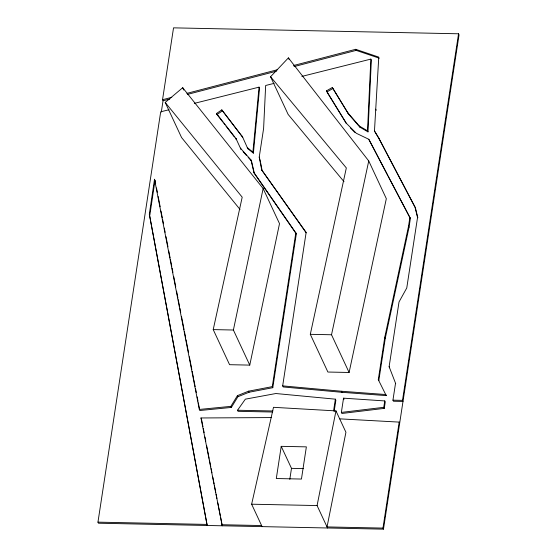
<?xml version="1.0" encoding="UTF-8"?>
<svg xmlns="http://www.w3.org/2000/svg" width="557" height="557" viewBox="0 0 557 557"><rect width="100%" height="100%" fill="white"/><g stroke="black" fill="none" stroke-linecap="round" stroke-linejoin="round"><path stroke-width="0.84" d="M332.814 88.556L326.931 91.933L326.437 90.875L332.32 87.498L348.424 113.969L359.85 127.128L367.996 131.884L367.502 130.825L370.851 59.105L301.845 76.413M367.996 131.884L371.345 60.163L370.851 59.105M415.056 207.267L379.094 138.804L374.471 130.972L378.767 57.113L355.693 49.308L293.546 65.531M259.054 87.143L259.548 88.208L253.4 153.147L252.906 152.082L259.054 87.143L194.316 103.379M149.339 214.125L207.183 525.474L149.339 214.125L154.519 179.27L155.675 183.74M149.833 215.19L155.013 180.329M161.307 112.075L163.034 100.789L162.54 99.731L173.533 27.85L458.55 33.789L459.045 34.854L383.467 529.15L98.45 523.211L97.955 522.146L160.695 111.818L169.098 109.708M306.183 232.833L261.706 169.969L259.235 157.088L263.607 128.486L265.661 85.486L274.079 83.376M154.519 179.27L199.315 409.451L199.81 410.509L231.35 407.432L237.909 396.723L249.042 392.239L272.791 387.693L272.296 386.635L295.816 232.84L253.888 172.461L251.026 160.005L240.38 148.12L240.875 149.179L236.043 138.63L216.513 113.503L221.783 109.875L242.706 137.217L221.783 109.875M272.791 387.693L296.31 233.905L295.816 232.84M282.671 385.883L341.504 391.251L385.736 394.537L386.231 395.602L341.998 392.316L283.165 386.948L282.671 385.883L306.141 232.408L261.706 169.969M281.222 446.338L276.3 478.526L301.448 479.048L306.371 446.86L281.222 446.338L291.485 468.353L289.807 479.368M333.615 410.606L335.363 399.167L275.861 393.527L245.352 399.16L237.526 410.244L238.02 411.31L272.554 412.027M334.109 411.672L335.857 400.225L335.363 399.167M341.364 412.41L343.537 398.171L384.755 400.929L385.249 401.994L384.274 408.385L341.859 413.475L341.364 412.41L383.78 407.32L384.274 408.385M409.875 217.446L410.37 218.504L409.04 227.242L385.277 338.252L378.788 380.716L378.294 379.658L384.783 337.194L408.546 226.177L409.875 217.446L368.797 139.285L356.285 133.262L346.35 123.278L326.437 90.875M395.7 383.662L389.127 366.701L399.021 301.957L406.763 287.969L417.541 217.502L414.951 206.946L378.6 137.746L374.471 130.972M383.78 407.32L384.755 400.929M458.55 33.789L402.502 400.365L402.996 401.43L393.444 401.228L392.943 400.17L395.512 383.397M383.467 529.15L382.972 528.092L399.181 422.102L339.714 418.85M327.53 527.987L317.079 505.561L335.975 410.906L273.487 407.313L251.639 504.203L262.096 526.623M165.206 102.446L242.198 197.178L213.22 329.598L229.581 364.689L249.759 365.113L233.397 330.023L263.141 188.551L182.71 87.714L165.206 102.446L181.568 137.537L239.997 209.425M249.759 365.113L279.51 223.642L263.141 188.551M270.563 76.734L346.329 167.929L310.305 334.325L327.892 372.034L349.1 372.473L331.519 334.764L368.741 160.959L288.394 57.886L270.563 76.734L288.15 114.443L344.003 181.673M349.1 372.473L386.328 198.668L368.741 160.959M199.315 409.451L230.849 406.366L237.414 395.658L248.54 391.181L272.296 386.635M222.814 122.039L217.007 114.568L222.278 110.934M162.54 99.731L171.779 97.315M186.894 93.374L277.588 69.695M163.034 100.789L169.753 99.035M187.389 94.432L276.404 71.199M294.04 66.596L356.188 50.374L379.268 58.179M220.586 517.251L222.25 525.787L200.973 417.966L271.322 417.576M213.22 329.598L233.397 330.023M310.305 334.325L331.519 334.764M392.943 400.17L402.502 400.365M237.526 410.244L272.923 410.982M291.485 468.353L303.628 468.611M251.639 504.203L317.079 505.561M97.955 522.146L206.689 524.416M221.749 524.729L261.602 525.557M382.972 528.092L327.036 526.922L345.932 432.26L335.975 410.906M332.32 87.498L347.93 112.911L359.356 126.063L367.502 130.825M252.906 152.082L247.28 147.605L247.774 148.663L253.4 153.147M350.353 127.859L355.025 132.559M243.117 151.685L246.479 155.438M248.157 157.311L251.52 161.064L254.382 173.519L296.31 233.905M223.865 123.396L224.924 124.754M225.982 126.112L234.427 136.973M235.479 138.331L236.537 139.689L236.043 138.63M327.384 92.671L346.391 123.598M387.721 175.406L368.797 139.285M388.118 176.165L410.37 218.504M378.294 379.658L386.231 395.602M355.693 49.308L356.188 50.374M375.738 109.172L376.233 110.237M378.6 137.746L379.094 138.804M408.546 226.177L409.04 227.242M359.356 126.063L359.85 127.128M347.93 112.911L348.424 113.969M288.394 57.886L289.125 59.453M384.783 337.194L385.277 338.252M389.127 366.701L389.622 367.759M399.181 422.102L399.675 423.16M259.235 157.088L260.349 161.37M251.026 160.005L251.52 161.064M253.888 172.461L254.382 173.519M216.513 113.503L217.007 114.568M341.504 391.251L341.998 392.316M343.537 398.171L344.038 399.23M182.71 87.714L183.803 90.053M248.54 391.181L249.042 392.239M237.414 395.658L237.909 396.723M230.849 406.366L231.35 407.432M200.973 417.966L201.467 419.031M242.211 136.152L247.774 148.663M415.445 208.005L417.834 217.752M156.503 188.001L157.332 192.262M158.16 196.53L160.151 206.758M160.987 211.019L162.31 217.843M162.644 219.549L163.473 223.81M164.301 228.071L165.13 232.332M165.965 236.6L167.956 246.828M168.785 251.089L170.108 257.912M170.442 259.618L171.772 266.434M172.099 268.14L172.928 272.401M173.763 276.669L175.754 286.897M176.583 291.158L177.906 297.981M178.24 299.687L179.57 306.503M179.897 308.209L180.733 312.47M181.561 316.731L184.047 329.521M184.381 331.227L185.704 338.05M186.038 339.756L188.531 352.539M189.359 356.8L191.845 369.59M192.179 371.296L193.509 378.119M193.836 379.818L195.166 386.642M195.5 388.347L196.329 392.608M197.157 396.869L197.986 401.137M198.32 402.836L199.643 409.66M201.634 419.881L202.964 426.718M203.298 428.424L204.127 432.698M204.962 436.967L205.791 441.235M206.619 445.509L209.112 458.32M209.446 460.026L210.776 466.857M211.11 468.569L211.939 472.837M212.774 477.105L214.104 483.942M214.431 485.648L215.761 492.479M216.095 494.191L216.931 498.459M217.759 502.727L220.252 515.538M260.655 162.978L262.048 170.226"/></g></svg>
